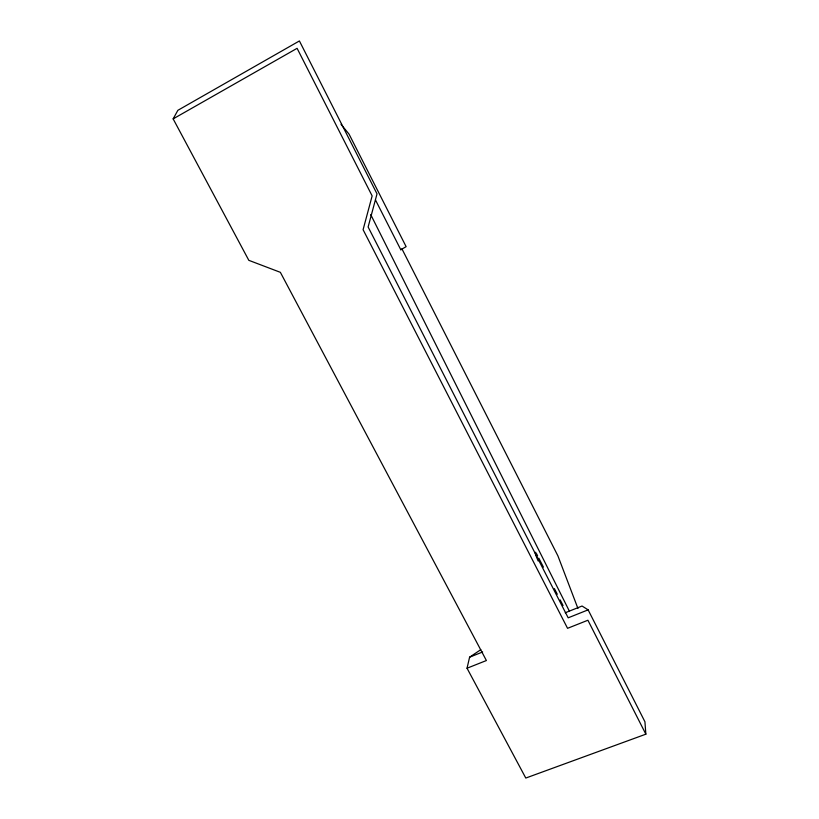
<?xml version="1.0" encoding="UTF-8"?>
<svg xmlns="http://www.w3.org/2000/svg" width="819" height="819" viewBox="0 0 819 819"><rect width="100%" height="100%" fill="white"/><g stroke="black" fill="none" stroke-linecap="round" stroke-linejoin="round"><path stroke-width="1.23" d="M565.253 612.766L582.053 606.029L588.124 609.858L644.932 721.774L645.853 734.182L525.788 778.05L467.035 668.222L469.594 657.196L480.825 649.651M467.035 668.222L486.394 660.534L280.364 272.328L248.822 260.329L173.147 118.878L177.866 110.319L299.406 40.95L377.016 193.878L368.12 226.976L568.181 617.823L588.124 609.858M375.46 199.918L400.798 249.764L401.955 248.904L557.923 555.906L577.948 608.486M173.147 118.878L297.092 48.321L372.143 195.905L363.093 229.699L567.557 628.316L587.909 620.239L645.853 734.182M400.798 249.764L406.122 246.662L349.058 134.132L341.021 124.345M469.594 657.196L482.657 651.975M536.486 553.613L537.643 555.876M538.8 558.128L543.427 567.157M554.402 588.615L557.289 594.266M560.176 599.907L563.062 605.558M370.71 214.578L569.225 610.851M535.913 552.487A4.208 0.87 67 0 0 536.271 556.449A494 153.829 68.2 0 1 538.134 560.964"/></g></svg>
